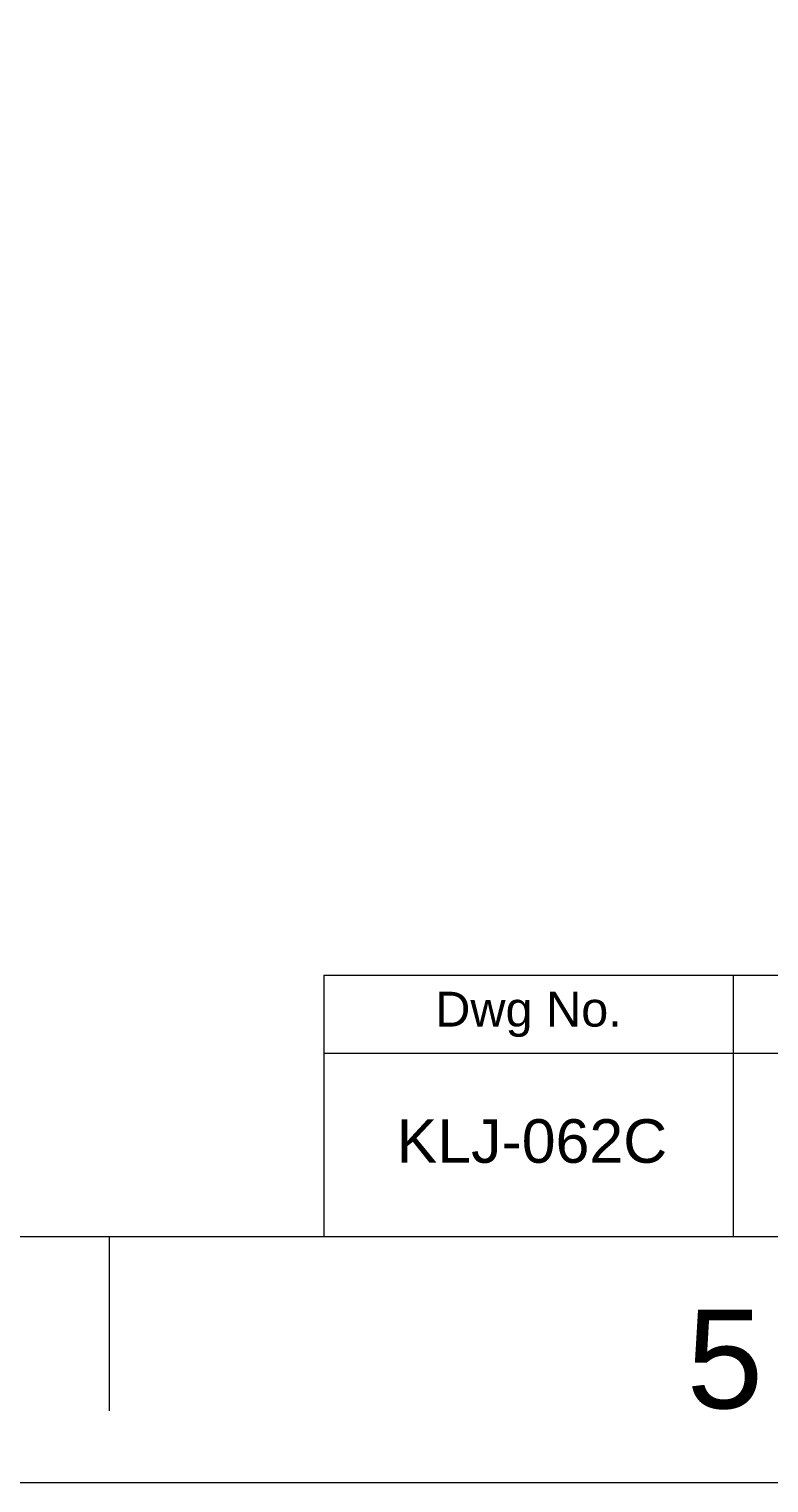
# Model space of a CAD drawing. Header units: millimetres. Extents: x 1931 to 2525, y -1753 to -1333.
# Drawn here: x 2223.8 to 2266.3, y -1752.8 to -1669.4 of the extents above; entities that cross this region are included whole.
import ezdxf

# ---------------------------------------------------------------- set-up
doc = ezdxf.new("R2010")
doc.units = ezdxf.units.MM
doc.header["$LTSCALE"] = 0.1
doc.layers.get('0').update_dxf_attribs({"lineweight": 13})
doc.layers.add('DIM', color=3, linetype='Continuous', lineweight=9)
doc.layers.add('FORM', color=7, linetype='Continuous', lineweight=13)
doc.layers.add('TEXT', color=2, linetype='Continuous')
doc.styles.get("Standard").update_dxf_attribs({"font": 'arial.ttf'})

msp = doc.modelspace()

# ---------------------------------------------------------------- linework, layer by layer
for p, q in [((1945.558, -1738.68), (2511.215, -1738.68)), ((2228.386, -1738.68), (2228.386, -1748.68))]:
    msp.add_line(p, q)
at = {"layer": 'DIM', "color": 7}
msp.add_lwpolyline([(1931.417, -1332.821), (2525.356, -1332.821), (2525.356, -1752.821), (1931.417, -1752.821)], close=True, dxfattribs=at)
at = {"layer": 'FORM'}
for p, q in [((2240.715, -1723.68), (2511.215, -1723.68)), ((2240.715, -1723.68), (2240.715, -1738.68)), ((2264.215, -1723.68), (2264.215, -1738.68)), ((2311.215, -1728.18), (2240.715, -1728.18))]:
    msp.add_line(p, q, dxfattribs=at)

# ---------------------------------------------------------------- texts
at = {"insert": (2263.74, -1745.751), "char_height": 5.657, "attachment_point": 5}
msp.add_mtext_dynamic_manual_height_columns('5', width=50, gutter_width=12.5, heights=[0], dxfattribs=at)
at = {"layer": 'TEXT', "attachment_point": 5}
for s, insert, char_height in [('Dwg No.', (2252.465, -1725.93), 2), ('KLJ-062C', (2252.661, -1733.214), 2.5)]:
    msp.add_mtext_dynamic_manual_height_columns(s, width=23.5, gutter_width=12.5, heights=[0], dxfattribs=dict(at, insert=insert, char_height=char_height))

doc.saveas('drawing.dxf')
